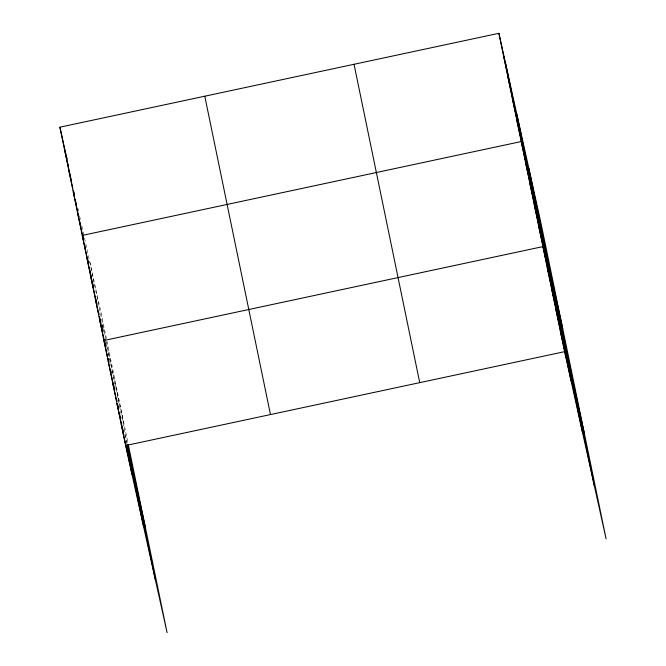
<?xml version="1.0" encoding="UTF-8"?>
<svg xmlns="http://www.w3.org/2000/svg" width="666" height="666" viewBox="0 0 666 666"><rect width="100%" height="100%" fill="white"/><g stroke="black" fill="none" stroke-linecap="round" stroke-linejoin="round"><path stroke-width="0.5" stroke-dasharray="3.33 2.5" d="M77.905 208.333L78.571 211.322M79.895 217.299L80.336 219.289M81.885 226.265L84.307 237.221M84.532 238.212L85.415 242.199M85.856 244.189L101.407 314.335L128.08 443.589M102.006 324.542L102.672 327.53M102.889 328.529L104.221 334.507M105.32 339.485L107.967 351.44M108.192 352.439L123.743 422.577M124.792 434.59L125.899 439.568M126.115 440.567L126.781 443.556M89.835 262.121L112.163 370.371M112.371 371.37L127.239 443.414M101.482 322.577L102.098 325.582M102.306 326.581L102.922 329.587"/><path stroke-width="1" d="M128.28 444.588L167.099 632.7L125.608 445.554L59.915 127.189L498.901 33.3L540.392 220.446L606.085 538.811L564.593 351.665L498.901 33.3M125.608 445.554L564.593 351.665M503.371 54.945L509.781 83.883M507.833 76.598L514.252 105.536M512.304 98.243L518.714 127.181M516.766 119.897L523.185 148.834M562.728 328.688L521.237 141.542L82.251 235.431L88.228 262.371M525.574 162.554L531.984 191.492M529.911 183.566L536.321 212.504M534.24 204.579L540.659 233.516M538.578 225.591L544.996 254.529M584.407 433.749L542.915 246.603L103.929 340.493L107.467 356.46M547.252 267.615L553.662 296.553M551.59 288.628L558 317.565M555.919 309.64L562.337 338.578M560.256 330.652L566.674 359.59M59.915 127.189L66.334 156.119M66.975 159.024L66.55 157.084L66.941 159.074M64.386 148.834L71.612 181.71M68.848 170.488L72.835 188.445M73.277 190.443L74.159 194.43M73.318 192.133L77.522 211.089M77.964 213.087L78.846 217.074M77.789 213.786L83.533 239.727L82.576 234.848M86.588 256.443L93.007 285.381L92.591 283.375M90.926 277.456L96.895 304.395L95.896 299.384M95.263 298.468L98.801 314.435M99.242 316.425L100.125 320.421M101.232 325.408L101.673 327.406M99.592 319.48L105.569 346.42M107.909 358.45L108.799 362.446M110.556 370.396L110.989 372.327M126.998 444.547L145.421 527.639M108.267 361.505L114.236 388.445L113.237 383.433M112.604 382.517L116.808 401.473M117.249 403.471L118.132 407.459M116.941 403.529L123.352 432.467L122.527 428.463M121.27 424.542L125.474 443.498M125.916 445.496L127.689 453.479M528.812 168.24L594.505 486.605M516.891 114.444L582.583 432.817M505.319 62.238L571.012 380.602M354.037 64.286L419.73 382.65M204.778 96.204L270.471 414.568M127.447 444.413L155.528 580.494M126.873 445.654L143.598 526.698M67.957 163.994L68.365 165.959M73.435 190.559L74.251 194.497M75.266 199.417L76.282 204.337M78.105 213.195L78.921 217.133M79.937 222.053L80.952 226.973M84.607 244.688L85.623 249.608M87.246 257.476L88.262 262.396M89.91 270.371L90.318 272.369M90.734 274.375L91.558 278.371M93.207 286.38L93.623 288.378M98.576 312.396L98.993 314.394M99.401 316.4L100.233 320.396M101.881 328.405L102.298 330.403M104.562 341.408L105.594 346.412M107.251 354.42L107.659 356.418M108.075 358.425L108.899 362.421M110.556 370.429L110.964 372.427M116.542 399.45L116.95 401.448M117.366 403.446L118.19 407.45M119.222 412.454L120.255 417.457M125.208 441.475L125.624 443.473M126.041 445.471L132.026 474.492"/></g></svg>
